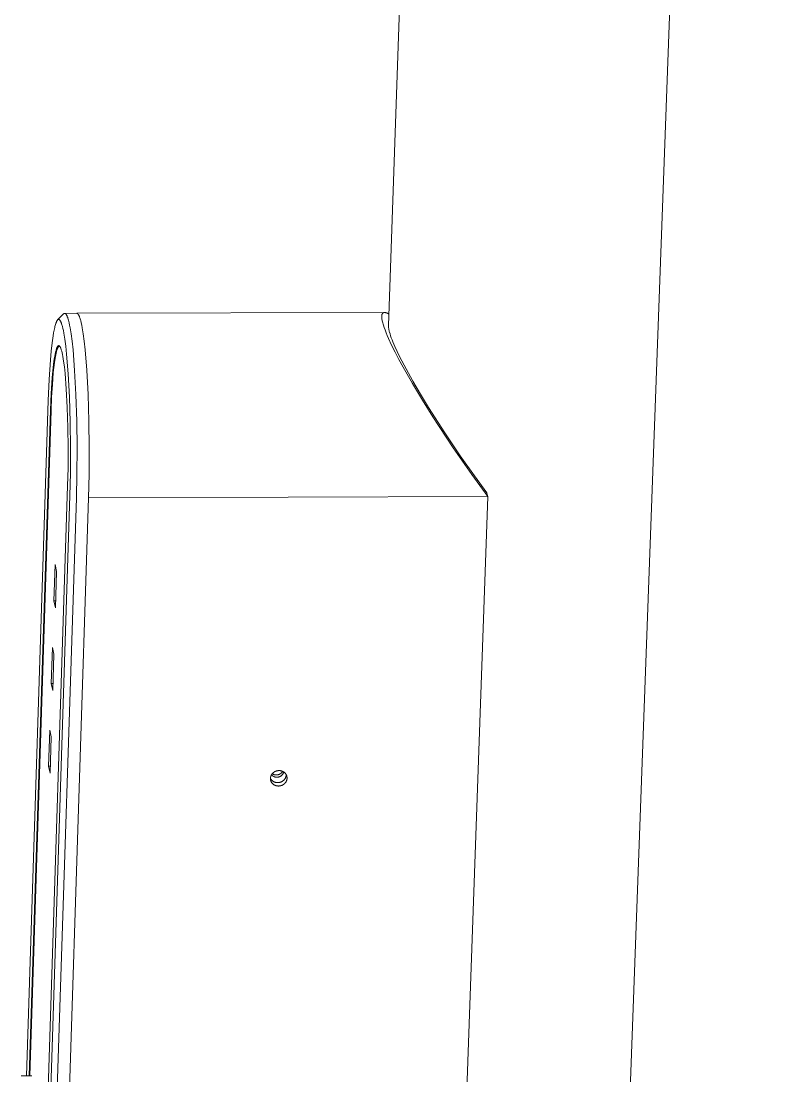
# Model space of a CAD drawing. Header units: millimetres. Extents: x 492 to 7139, y 278 to 5201.
# Drawn here: x 6154 to 6397.8, y 3325.2 to 3660.6 of the extents above; entities that cross this region are included whole.
import ezdxf

# ---------------------------------------------------------------- set-up
doc = ezdxf.new("R2010")
doc.units = ezdxf.units.MM
doc.layers.add('ZANO_R', color=7, linetype='Continuous', lineweight=0)

msp = doc.modelspace()

# ---------------------------------------------------------------- linework, layer by layer
at = {"layer": 'ZANO_R'}
for p, q in [((6270.83, 3563.73), (6309.98, 4701.88)), ((6397.83, 4698.44), (6331.08, 2863.44)), ((6165.32, 3565.07), (6165.37, 3565.16)), ((6165.37, 3565.16), (6165.39, 3565.2)), ((6165.39, 3565.2), (6165.41, 3565.24)), ((6165.41, 3565.24), (6165.43, 3565.28)), ((6165.43, 3565.28), (6165.46, 3565.32)), ((6165.46, 3565.32), (6165.48, 3565.35)), ((6165.48, 3565.35), (6165.5, 3565.39)), ((6165.5, 3565.39), (6165.53, 3565.42)), ((6165.53, 3565.42), (6165.55, 3565.45)), ((6165.55, 3565.45), (6165.57, 3565.48)), ((6165.57, 3565.48), (6165.59, 3565.5)), ((6165.59, 3565.5), (6165.62, 3565.53)), ((6165.62, 3565.53), (6165.64, 3565.55)), ((6165.64, 3565.55), (6167.53, 3567.47)), ((6165.64, 3565.55), (6165.66, 3565.57)), ((6165.66, 3565.57), (6165.69, 3565.59)), ((6165.69, 3565.59), (6165.71, 3565.61)), ((6165.71, 3565.61), (6165.73, 3565.63)), ((6165.73, 3565.63), (6165.75, 3565.64)), ((6165.75, 3565.64), (6165.78, 3565.66)), ((6165.78, 3565.66), (6165.8, 3565.67)), ((6165.8, 3565.67), (6165.82, 3565.68)), ((6165.82, 3565.68), (6165.84, 3565.69)), ((6165.84, 3565.69), (6165.87, 3565.7)), ((6165.87, 3565.7), (6165.89, 3565.7)), ((6165.89, 3565.7), (6165.91, 3565.71)), ((6165.91, 3565.71), (6165.93, 3565.71)), ((6165.93, 3565.71), (6165.96, 3565.71)), ((6165.96, 3565.71), (6165.98, 3565.71)), ((6165.98, 3565.71), (6166, 3565.71)), ((6166, 3565.71), (6166.03, 3565.7)), ((6166.03, 3565.7), (6166.05, 3565.7)), ((6166.05, 3565.7), (6166.07, 3565.69)), ((6166.07, 3565.69), (6166.09, 3565.68)), ((6166.09, 3565.68), (6166.11, 3565.67)), ((6166.11, 3565.67), (6166.14, 3565.66)), ((6166.14, 3565.66), (6166.16, 3565.65)), ((6166.16, 3565.65), (6166.18, 3565.63)), ((6166.18, 3565.63), (6166.2, 3565.62)), ((6166.2, 3565.62), (6166.23, 3565.6)), ((6166.23, 3565.6), (6166.25, 3565.58)), ((6166.25, 3565.58), (6166.27, 3565.56)), ((6166.27, 3565.56), (6166.29, 3565.54)), ((6166.29, 3565.54), (6166.32, 3565.52)), ((6166.32, 3565.52), (6166.34, 3565.49)), ((6166.34, 3565.49), (6166.36, 3565.46)), ((6166.36, 3565.46), (6166.38, 3565.44)), ((6166.38, 3565.44), (6166.4, 3565.41)), ((6166.4, 3565.41), (6166.42, 3565.38)), ((6166.42, 3565.38), (6166.45, 3565.34)), ((6166.45, 3565.34), (6166.47, 3565.31)), ((6166.47, 3565.31), (6166.49, 3565.28)), ((6166.49, 3565.28), (6166.53, 3565.2)), ((6166.53, 3565.2), (6166.58, 3565.12)), ((6166.58, 3565.12), (6166.62, 3565.04)), ((6167.55, 3567.48), (6167.53, 3567.47)), ((6167.56, 3567.5), (6167.55, 3567.48)), ((6167.58, 3567.51), (6167.56, 3567.5)), ((6167.59, 3567.52), (6167.58, 3567.51)), ((6167.61, 3567.53), (6167.59, 3567.52)), ((6167.62, 3567.55), (6167.61, 3567.53)), ((6167.64, 3567.56), (6167.62, 3567.55)), ((6167.65, 3567.57), (6167.64, 3567.56)), ((6167.67, 3567.58), (6167.65, 3567.57)), ((6167.68, 3567.58), (6167.67, 3567.58)), ((6167.69, 3567.59), (6167.68, 3567.58)), ((6167.71, 3567.6), (6167.69, 3567.59)), ((6167.72, 3567.6), (6167.71, 3567.6)), ((6167.73, 3567.61), (6167.72, 3567.61)), ((6167.72, 3567.61), (6167.72, 3567.6)), ((6167.74, 3567.61), (6167.73, 3567.61)), ((6167.75, 3567.62), (6167.74, 3567.61)), ((6167.76, 3567.62), (6167.75, 3567.62)), ((6167.75, 3567.62), (6167.75, 3567.62)), ((6167.77, 3567.62), (6167.76, 3567.62)), ((6167.78, 3567.63), (6167.77, 3567.63)), ((6167.77, 3567.63), (6167.77, 3567.62)), ((6167.79, 3567.63), (6167.78, 3567.63)), ((6167.8, 3567.63), (6167.79, 3567.63)), ((6167.81, 3567.63), (6167.8, 3567.63)), ((6167.8, 3567.63), (6167.8, 3567.63)), ((6167.82, 3567.64), (6167.81, 3567.63)), ((6167.83, 3567.64), (6167.82, 3567.64)), ((6167.84, 3567.64), (6167.83, 3567.64)), ((6167.83, 3567.64), (6167.83, 3567.64)), ((6167.85, 3567.64), (6167.84, 3567.64)), ((6167.86, 3567.64), (6167.85, 3567.64)), ((6167.85, 3567.64), (6167.85, 3567.64)), ((6167.87, 3567.64), (6167.86, 3567.64)), ((6167.87, 3567.64), (6171.72, 3567.65)), ((6167.88, 3567.64), (6167.87, 3567.64)), ((6167.89, 3567.64), (6167.88, 3567.64)), ((6167.88, 3567.64), (6167.88, 3567.64)), ((6167.9, 3567.64), (6167.89, 3567.64)), ((6167.91, 3567.64), (6167.9, 3567.64)), ((6167.92, 3567.64), (6167.91, 3567.64)), ((6167.91, 3567.64), (6167.91, 3567.64)), ((6167.93, 3567.64), (6167.92, 3567.64)), ((6167.94, 3567.63), (6167.93, 3567.64)), ((6167.93, 3567.64), (6167.93, 3567.64)), ((6167.95, 3567.63), (6167.94, 3567.63)), ((6167.96, 3567.63), (6167.95, 3567.63)), ((6167.97, 3567.63), (6167.96, 3567.63)), ((6167.96, 3567.63), (6167.96, 3567.63)), ((6167.98, 3567.63), (6167.97, 3567.63)), ((6167.98, 3567.62), (6167.98, 3567.63)), ((6167.99, 3567.62), (6167.98, 3567.62)), ((6168, 3567.62), (6167.99, 3567.62)), ((6168.01, 3567.62), (6168, 3567.62)), ((6168.01, 3567.61), (6168.01, 3567.62)), ((6168.02, 3567.61), (6168.01, 3567.61)), ((6168.03, 3567.61), (6168.02, 3567.61)), ((6168.04, 3567.6), (6168.03, 3567.61)), ((6168.06, 3567.59), (6168.04, 3567.6)), ((6168.07, 3567.59), (6168.06, 3567.59)), ((6168.09, 3567.58), (6168.07, 3567.59)), ((6168.1, 3567.57), (6168.09, 3567.58)), ((6168.11, 3567.56), (6168.1, 3567.57)), ((6168.13, 3567.55), (6168.11, 3567.56)), ((6168.14, 3567.54), (6168.13, 3567.55)), ((6168.16, 3567.53), (6168.14, 3567.54)), ((6168.17, 3567.51), (6168.16, 3567.53)), ((6168.18, 3567.5), (6168.17, 3567.51)), ((6168.2, 3567.49), (6168.18, 3567.5)), ((6168.21, 3567.47), (6168.2, 3567.49)), ((6168.23, 3567.46), (6168.21, 3567.47)), ((6168.24, 3567.44), (6168.23, 3567.46)), ((6168.26, 3567.43), (6168.24, 3567.44)), ((6168.27, 3567.41), (6168.26, 3567.43)), ((6168.28, 3567.4), (6168.27, 3567.41)), ((6168.31, 3567.36), (6168.28, 3567.4)), ((6168.34, 3567.32), (6168.31, 3567.36)), ((6168.37, 3567.29), (6168.34, 3567.32)), ((6168.4, 3567.24), (6168.37, 3567.29)), ((6168.42, 3567.2), (6168.4, 3567.24)), ((6168.45, 3567.15), (6168.42, 3567.2)), ((6168.48, 3567.11), (6168.45, 3567.15)), ((6168.51, 3567.06), (6168.48, 3567.11)), ((6168.56, 3566.95), (6168.51, 3567.06)), ((6168.62, 3566.83), (6168.56, 3566.95)), ((6168.67, 3566.71), (6168.62, 3566.83)), ((6168.72, 3566.58), (6168.67, 3566.71)), ((6168.78, 3566.44), (6168.72, 3566.58)), ((6168.83, 3566.29), (6168.78, 3566.44)), ((6168.88, 3566.14), (6168.83, 3566.29)), ((6168.99, 3565.8), (6168.88, 3566.14)), ((6169.09, 3565.44), (6168.99, 3565.8)), ((6169.19, 3565.06), (6169.09, 3565.44)), ((6171.72, 3567.65), (6269.55, 3567.91)), ((6171.72, 3567.65), (6171.73, 3567.65)), ((6171.73, 3567.65), (6171.74, 3567.65)), ((6171.74, 3567.65), (6171.75, 3567.65)), ((6171.75, 3567.65), (6171.76, 3567.65)), ((6171.76, 3567.65), (6171.78, 3567.65)), ((6171.78, 3567.65), (6171.79, 3567.64)), ((6171.79, 3567.64), (6171.8, 3567.64)), ((6171.8, 3567.64), (6171.81, 3567.64)), ((6171.81, 3567.64), (6171.82, 3567.64)), ((6171.82, 3567.64), (6171.83, 3567.63)), ((6171.83, 3567.63), (6171.85, 3567.63)), ((6171.85, 3567.63), (6171.86, 3567.62)), ((6171.86, 3567.62), (6171.87, 3567.62)), ((6171.87, 3567.62), (6171.88, 3567.61)), ((6171.88, 3567.61), (6171.89, 3567.61)), ((6171.89, 3567.61), (6171.9, 3567.6)), ((6171.9, 3567.6), (6171.92, 3567.59)), ((6171.92, 3567.59), (6171.93, 3567.59)), ((6171.93, 3567.59), (6171.94, 3567.58)), ((6171.94, 3567.58), (6171.95, 3567.57)), ((6171.95, 3567.57), (6171.96, 3567.56)), ((6171.96, 3567.56), (6171.98, 3567.56)), ((6171.98, 3567.56), (6171.99, 3567.55)), ((6171.99, 3567.55), (6172, 3567.54)), ((6172, 3567.54), (6172.01, 3567.53)), ((6172.01, 3567.53), (6172.02, 3567.52)), ((6172.02, 3567.52), (6172.03, 3567.51)), ((6172.03, 3567.51), (6172.05, 3567.5)), ((6172.05, 3567.5), (6172.07, 3567.47)), ((6172.07, 3567.47), (6172.09, 3567.45)), ((6172.09, 3567.45), (6172.11, 3567.42)), ((6172.11, 3567.42), (6172.14, 3567.39)), ((6172.14, 3567.39), (6172.16, 3567.37)), ((6172.16, 3567.37), (6172.18, 3567.33)), ((6172.18, 3567.33), (6172.21, 3567.3)), ((6172.21, 3567.3), (6172.23, 3567.27)), ((6172.23, 3567.27), (6172.25, 3567.23)), ((6172.25, 3567.23), (6172.28, 3567.2)), ((6172.28, 3567.2), (6172.32, 3567.12)), ((6172.32, 3567.12), (6172.37, 3567.04)), ((6172.37, 3567.04), (6172.41, 3566.95)), ((6172.41, 3566.95), (6172.46, 3566.85)), ((6172.46, 3566.85), (6172.5, 3566.75)), ((6172.5, 3566.75), (6172.54, 3566.65)), ((6172.54, 3566.65), (6172.59, 3566.54)), ((6172.59, 3566.54), (6172.63, 3566.42)), ((6172.63, 3566.42), (6172.72, 3566.18)), ((6172.72, 3566.18), (6172.81, 3565.91)), ((6172.81, 3565.91), (6172.89, 3565.62)), ((6172.89, 3565.62), (6172.97, 3565.32)), ((6172.97, 3565.32), (6173.13, 3564.66)), ((6268.68, 3566.79), (6268.69, 3566.89)), ((6268.68, 3566.69), (6268.68, 3566.79)), ((6268.68, 3566.59), (6268.68, 3566.69)), ((6268.68, 3566.49), (6268.68, 3566.59)), ((6268.68, 3566.38), (6268.68, 3566.49)), ((6268.69, 3566.26), (6268.68, 3566.38)), ((6268.69, 3566.89), (6268.7, 3566.98)), ((6268.7, 3566.15), (6268.69, 3566.26)), ((6268.7, 3566.98), (6268.71, 3567.06)), ((6268.72, 3566.02), (6268.7, 3566.15)), ((6268.71, 3567.06), (6268.73, 3567.14)), ((6268.73, 3565.9), (6268.72, 3566.02)), ((6268.73, 3567.14), (6268.75, 3567.22)), ((6268.75, 3565.77), (6268.73, 3565.9)), ((6268.75, 3567.22), (6268.77, 3567.29)), ((6268.8, 3565.5), (6268.75, 3565.77)), ((6268.77, 3567.29), (6268.79, 3567.36)), ((6268.79, 3567.36), (6268.82, 3567.42)), ((6268.86, 3565.21), (6268.8, 3565.5)), ((6268.82, 3567.42), (6268.85, 3567.49)), ((6268.85, 3567.49), (6268.88, 3567.54)), ((6268.93, 3564.9), (6268.86, 3565.21)), ((6268.88, 3567.54), (6268.92, 3567.59)), ((6268.92, 3567.59), (6268.96, 3567.64)), ((6268.96, 3567.64), (6269, 3567.69)), ((6269, 3567.69), (6269.04, 3567.73)), ((6269.04, 3567.73), (6269.09, 3567.76)), ((6269.09, 3567.76), (6269.14, 3567.79)), ((6269.14, 3567.79), (6269.19, 3567.82)), ((6269.19, 3567.82), (6269.24, 3567.85)), ((6269.24, 3567.85), (6269.3, 3567.87)), ((6269.3, 3567.87), (6269.36, 3567.88)), ((6269.36, 3567.88), (6269.42, 3567.89)), ((6269.42, 3567.89), (6269.49, 3567.9)), ((6269.49, 3567.9), (6269.56, 3567.91)), ((6269.56, 3567.91), (6269.63, 3567.91)), ((6269.63, 3567.91), (6269.7, 3567.9)), ((6269.7, 3567.9), (6269.77, 3567.9)), ((6269.77, 3567.9), (6269.85, 3567.88)), ((6269.85, 3567.88), (6269.93, 3567.87)), ((6269.93, 3567.87), (6270.01, 3567.85)), ((6270.01, 3567.85), (6270.1, 3567.83)), ((6270.1, 3567.83), (6270.18, 3567.8)), ((6270.18, 3567.8), (6270.27, 3567.77)), ((6270.27, 3567.77), (6270.36, 3567.74)), ((6270.36, 3567.74), (6270.46, 3567.7)), ((6270.46, 3567.7), (6270.55, 3567.66)), ((6270.55, 3567.66), (6270.65, 3567.61)), ((6270.65, 3567.61), (6270.75, 3567.57)), ((6270.75, 3567.57), (6270.85, 3567.51)), ((6270.85, 3567.51), (6270.96, 3567.46)), ((6164.36, 3561.45), (6164.52, 3562.34)), ((6164.52, 3562.34), (6164.7, 3563.13)), ((6164.7, 3563.13), (6164.78, 3563.49)), ((6164.78, 3563.49), (6164.87, 3563.82)), ((6164.87, 3563.82), (6164.96, 3564.12)), ((6164.96, 3564.12), (6165.05, 3564.4)), ((6165.05, 3564.4), (6165.09, 3564.53)), ((6165.09, 3564.53), (6165.14, 3564.65)), ((6165.14, 3564.65), (6165.18, 3564.77)), ((6165.18, 3564.77), (6165.23, 3564.87)), ((6165.23, 3564.87), (6165.28, 3564.98)), ((6165.28, 3564.98), (6165.32, 3565.07)), ((6166.62, 3565.04), (6166.66, 3564.95)), ((6166.66, 3564.95), (6166.7, 3564.85)), ((6166.7, 3564.85), (6166.75, 3564.75)), ((6166.75, 3564.75), (6166.79, 3564.65)), ((6166.79, 3564.65), (6166.83, 3564.54)), ((6166.83, 3564.54), (6166.91, 3564.3)), ((6166.91, 3564.3), (6166.99, 3564.04)), ((6166.99, 3564.04), (6167.07, 3563.77)), ((6167.07, 3563.77), (6167.15, 3563.48)), ((6167.15, 3563.48), (6167.31, 3562.85)), ((6167.46, 3562.14), (6167.31, 3562.85)), ((6167.61, 3561.34), (6167.46, 3562.14)), ((6169.29, 3564.64), (6169.19, 3565.06)), ((6169.45, 3563.9), (6169.29, 3564.64)), ((6169.61, 3563.07), (6169.45, 3563.9)), ((6169.92, 3561.11), (6169.61, 3563.07)), ((6173.13, 3564.66), (6173.29, 3563.91)), ((6173.29, 3563.91), (6173.45, 3563.08)), ((6173.45, 3563.08), (6173.77, 3561.12)), ((6269.01, 3564.58), (6268.93, 3564.9)), ((6269.1, 3564.25), (6269.01, 3564.58)), ((6269.21, 3563.9), (6269.1, 3564.25)), ((6269.45, 3563.15), (6269.21, 3563.9)), ((6269.74, 3562.35), (6269.45, 3563.15)), ((6270.07, 3561.49), (6269.74, 3562.35)), ((6270.83, 3563.65), (6270.83, 3563.73)), ((6270.83, 3563.57), (6270.83, 3563.65)), ((6270.83, 3563.48), (6270.83, 3563.57)), ((6270.83, 3563.4), (6270.83, 3563.48)), ((6270.84, 3563.31), (6270.83, 3563.4)), ((6270.85, 3563.21), (6270.84, 3563.31)), ((6270.87, 3563.02), (6270.85, 3563.21)), ((6270.9, 3562.82), (6270.87, 3563.02)), ((6270.94, 3562.61), (6270.9, 3562.82)), ((6270.98, 3562.38), (6270.94, 3562.61)), ((6271.03, 3562.15), (6270.98, 3562.38)), ((6271.09, 3561.9), (6271.03, 3562.15)), ((6271.16, 3561.65), (6271.09, 3561.9)), ((6163.88, 3558.22), (6164.19, 3560.46)), ((6164.19, 3560.46), (6164.36, 3561.45)), ((6167.91, 3559.47), (6167.61, 3561.34)), ((6168.21, 3557.24), (6167.91, 3559.47)), ((6170.23, 3558.77), (6169.92, 3561.11)), ((6170.53, 3556.05), (6170.23, 3558.77)), ((6173.77, 3561.12), (6174.08, 3558.78)), ((6174.08, 3558.78), (6174.38, 3556.06)), ((6270.45, 3560.58), (6270.07, 3561.49)), ((6270.86, 3559.62), (6270.45, 3560.58)), ((6271.82, 3557.56), (6270.86, 3559.62)), ((6271.32, 3561.1), (6271.16, 3561.65)), ((6271.51, 3560.52), (6271.32, 3561.1)), ((6271.73, 3559.9), (6271.51, 3560.52)), ((6271.98, 3559.25), (6271.73, 3559.9)), ((6272.25, 3558.55), (6271.98, 3559.25)), ((6272.89, 3557.07), (6272.25, 3558.55)), ((6163.35, 3552.82), (6163.6, 3555.66)), ((6163.6, 3555.66), (6163.88, 3558.22)), ((6164.84, 3554.7), (6164.98, 3555.33)), ((6164.98, 3555.33), (6165.05, 3555.62)), ((6165.05, 3555.62), (6165.12, 3555.88)), ((6165.12, 3555.88), (6165.19, 3556.12)), ((6165.15, 3554.99), (6165.26, 3555.44)), ((6165.19, 3556.12), (6165.26, 3556.34)), ((6165.26, 3556.34), (6165.3, 3556.44)), ((6165.26, 3555.44), (6165.32, 3555.65)), ((6165.3, 3556.44), (6165.33, 3556.54)), ((6165.32, 3555.65), (6165.37, 3555.84)), ((6165.33, 3556.54), (6165.37, 3556.63)), ((6165.37, 3556.63), (6165.4, 3556.72)), ((6165.37, 3555.84), (6165.43, 3556.02)), ((6165.4, 3556.72), (6165.44, 3556.8)), ((6165.43, 3556.02), (6165.49, 3556.19)), ((6165.44, 3556.8), (6165.48, 3556.88)), ((6165.48, 3556.88), (6165.51, 3556.95)), ((6165.49, 3556.19), (6165.54, 3556.34)), ((6165.51, 3556.95), (6165.53, 3556.98)), ((6165.53, 3556.98), (6165.55, 3557.01)), ((6165.54, 3556.34), (6165.57, 3556.41)), ((6165.55, 3557.01), (6165.57, 3557.04)), ((6165.57, 3557.04), (6165.58, 3557.07)), ((6165.57, 3556.41), (6165.6, 3556.48)), ((6165.58, 3557.07), (6165.6, 3557.1)), ((6165.6, 3557.1), (6165.62, 3557.13)), ((6165.6, 3556.48), (6165.63, 3556.55)), ((6165.62, 3557.13), (6165.64, 3557.15)), ((6165.63, 3556.55), (6165.66, 3556.61)), ((6165.64, 3557.15), (6165.66, 3557.17)), ((6165.66, 3557.17), (6165.68, 3557.2)), ((6165.66, 3556.61), (6165.69, 3556.67)), ((6165.68, 3557.2), (6165.69, 3557.22)), ((6165.69, 3557.22), (6165.71, 3557.24)), ((6165.69, 3556.67), (6165.72, 3556.72)), ((6165.71, 3557.24), (6165.73, 3557.26)), ((6165.72, 3556.72), (6165.74, 3556.77)), ((6165.73, 3557.26), (6165.75, 3557.27)), ((6165.74, 3556.77), (6165.77, 3556.82)), ((6165.75, 3557.27), (6165.77, 3557.29)), ((6165.77, 3557.29), (6165.78, 3557.3)), ((6165.77, 3556.82), (6165.8, 3556.87)), ((6165.78, 3557.3), (6165.8, 3557.32)), ((6165.8, 3557.32), (6165.82, 3557.33)), ((6165.8, 3556.87), (6165.82, 3556.89)), ((6165.82, 3557.33), (6165.84, 3557.34)), ((6165.82, 3556.89), (6165.83, 3556.91)), ((6165.83, 3556.91), (6165.85, 3556.93)), ((6165.84, 3557.34), (6165.86, 3557.35)), ((6165.85, 3556.93), (6165.86, 3556.94)), ((6165.86, 3557.35), (6165.88, 3557.36)), ((6165.86, 3556.94), (6165.87, 3556.96)), ((6165.87, 3556.96), (6165.89, 3556.98)), ((6165.88, 3557.36), (6165.89, 3557.37)), ((6165.89, 3557.37), (6165.91, 3557.37)), ((6165.89, 3556.98), (6165.9, 3556.99)), ((6165.9, 3556.99), (6165.92, 3557.01)), ((6165.91, 3557.37), (6165.93, 3557.38)), ((6165.92, 3557.01), (6165.93, 3557.02)), ((6165.93, 3557.38), (6165.95, 3557.38)), ((6165.93, 3557.02), (6165.95, 3557.04)), ((6165.95, 3557.38), (6165.97, 3557.38)), ((6165.95, 3557.04), (6165.96, 3557.05)), ((6165.96, 3557.05), (6165.97, 3557.06)), ((6165.97, 3557.38), (6165.98, 3557.38)), ((6165.97, 3557.06), (6165.99, 3557.07)), ((6165.98, 3557.38), (6166, 3557.38)), ((6165.99, 3557.07), (6166, 3557.08)), ((6166, 3557.38), (6166.02, 3557.38)), ((6166, 3557.08), (6166.02, 3557.09)), ((6166.02, 3557.38), (6166.04, 3557.38)), ((6166.02, 3557.09), (6166.03, 3557.1)), ((6166.03, 3557.1), (6166.05, 3557.11)), ((6166.04, 3557.38), (6166.06, 3557.37)), ((6166.05, 3557.11), (6166.06, 3557.12)), ((6166.06, 3557.37), (6166.07, 3557.37)), ((6166.06, 3557.12), (6166.08, 3557.12)), ((6166.07, 3557.37), (6166.09, 3557.36)), ((6166.08, 3557.12), (6166.09, 3557.13)), ((6166.09, 3557.36), (6166.11, 3557.35)), ((6166.09, 3557.13), (6166.1, 3557.13)), ((6166.1, 3557.13), (6166.12, 3557.13)), ((6166.11, 3557.35), (6166.13, 3557.34)), ((6166.12, 3557.13), (6166.13, 3557.14)), ((6166.13, 3557.34), (6166.14, 3557.33)), ((6166.13, 3557.14), (6166.15, 3557.14)), ((6166.14, 3557.33), (6166.16, 3557.32)), ((6166.15, 3557.14), (6166.16, 3557.14)), ((6166.16, 3557.32), (6166.18, 3557.31)), ((6166.16, 3557.14), (6166.18, 3557.14)), ((6166.18, 3557.31), (6166.2, 3557.29)), ((6166.18, 3557.14), (6166.19, 3557.14)), ((6166.19, 3557.14), (6166.2, 3557.14)), ((6166.2, 3557.29), (6166.22, 3557.28)), ((6166.2, 3557.14), (6166.22, 3557.14)), ((6166.21, 3557.14), (6166.34, 3557.14)), ((6166.22, 3557.28), (6166.23, 3557.26)), ((6166.22, 3557.14), (6166.23, 3557.14)), ((6166.23, 3557.26), (6166.25, 3557.24)), ((6166.23, 3557.14), (6166.25, 3557.13)), ((6166.25, 3557.24), (6166.27, 3557.23)), ((6166.25, 3557.13), (6166.26, 3557.13)), ((6166.26, 3557.13), (6166.28, 3557.12)), ((6166.27, 3557.23), (6166.29, 3557.21)), ((6166.28, 3557.12), (6166.29, 3557.12)), ((6166.29, 3557.21), (6166.3, 3557.18)), ((6166.29, 3557.12), (6166.3, 3557.11)), ((6166.3, 3557.18), (6166.32, 3557.16)), ((6166.3, 3557.11), (6166.32, 3557.1)), ((6166.32, 3557.16), (6166.34, 3557.14)), ((6166.32, 3557.1), (6166.33, 3557.09)), ((6166.33, 3557.09), (6166.35, 3557.09)), ((6166.34, 3557.14), (6166.36, 3557.11)), ((6166.35, 3557.09), (6166.36, 3557.08)), ((6166.36, 3557.11), (6166.37, 3557.09)), ((6166.36, 3557.08), (6166.37, 3557.07)), ((6166.37, 3557.09), (6166.39, 3557.06)), ((6166.37, 3557.07), (6166.39, 3557.05)), ((6166.39, 3557.06), (6166.41, 3557.03)), ((6166.39, 3557.05), (6166.4, 3557.04)), ((6166.41, 3557.03), (6166.44, 3556.98)), ((6166.44, 3556.98), (6166.48, 3556.91)), ((6166.48, 3556.91), (6166.51, 3556.84)), ((6166.51, 3556.84), (6166.54, 3556.77)), ((6166.54, 3556.77), (6166.58, 3556.7)), ((6166.58, 3556.7), (6166.61, 3556.62)), ((6166.61, 3556.62), (6166.64, 3556.53)), ((6166.64, 3556.53), (6166.68, 3556.44)), ((6166.68, 3556.44), (6166.74, 3556.25)), ((6166.74, 3556.25), (6166.81, 3556.05)), ((6166.81, 3556.05), (6166.87, 3555.83)), ((6166.87, 3555.83), (6166.94, 3555.6)), ((6166.94, 3555.6), (6167.06, 3555.1)), ((6167.06, 3555.1), (6167.18, 3554.53)), ((6168.49, 3554.63), (6168.21, 3557.24)), ((6171.05, 3549.52), (6170.53, 3556.05)), ((6174.38, 3556.06), (6174.9, 3549.53)), ((6272.91, 3555.33), (6271.82, 3557.56)), ((6273.63, 3555.46), (6272.89, 3557.07)), ((6274.14, 3552.97), (6272.91, 3555.33)), ((6274.47, 3553.73), (6273.63, 3555.46)), ((6162.94, 3546.56), (6163.35, 3552.82)), ((6164.33, 3551.43), (6164.58, 3553.21)), ((6164.44, 3550.45), (6164.63, 3551.97)), ((6164.58, 3553.21), (6164.71, 3554)), ((6164.63, 3551.97), (6164.83, 3553.32)), ((6164.71, 3554), (6164.84, 3554.7)), ((6164.83, 3553.32), (6164.94, 3553.93)), ((6164.94, 3553.93), (6165.04, 3554.48)), ((6165.04, 3554.48), (6165.15, 3554.99)), ((6167.18, 3554.53), (6167.3, 3553.9)), ((6167.3, 3553.9), (6167.54, 3552.41)), ((6167.54, 3552.41), (6167.77, 3550.63)), ((6168.99, 3548.4), (6168.49, 3554.63)), ((6275.48, 3550.49), (6274.14, 3552.97)), ((6276.41, 3550.01), (6274.47, 3553.73)), ((6163.9, 3547.12), (6164.11, 3549.38)), ((6163.97, 3545.04), (6164.27, 3548.77)), ((6164.11, 3549.38), (6164.33, 3551.43)), ((6164.27, 3548.77), (6164.44, 3550.45)), ((6167.77, 3550.63), (6168, 3548.55)), ((6168, 3548.55), (6168.4, 3543.59)), ((6169.38, 3541.04), (6168.99, 3548.4)), ((6171.46, 3541.81), (6171.05, 3549.52)), ((6174.9, 3549.53), (6175.32, 3541.82)), ((6278.42, 3545.32), (6275.48, 3550.49)), ((6278.62, 3546.03), (6276.41, 3550.01)), ((6162.66, 3539.92), (6162.94, 3546.56)), ((6163.58, 3542.14), (6163.9, 3547.12)), ((6163.74, 3540.98), (6163.97, 3545.04)), ((6281.61, 3540.02), (6278.42, 3545.32)), ((6281.03, 3541.91), (6278.62, 3546.03)), ((6163.36, 3536.85), (6163.58, 3542.14)), ((6168.4, 3543.59), (6168.71, 3537.73)), ((6171.73, 3533.38), (6171.46, 3541.81)), ((6175.32, 3541.82), (6175.58, 3533.39)), ((6283.56, 3537.75), (6281.03, 3541.91)), ((6162.66, 3539.92), (6155.77, 3325.19)), ((6163.57, 3536.76), (6163.74, 3540.98)), ((6169.63, 3532.99), (6169.38, 3541.04)), ((6284.89, 3534.76), (6281.61, 3540.02)), ((6156.56, 3325.19), (6163.36, 3536.85)), ((6163.57, 3536.76), (6156.77, 3325.2)), ((6168.71, 3537.73), (6168.91, 3531.33)), ((6288.72, 3529.69), (6283.56, 3537.75)), ((6169.73, 3524.77), (6169.63, 3532.99)), ((6171.83, 3524.77), (6171.73, 3533.38)), ((6175.58, 3533.39), (6175.68, 3524.78)), ((6291.38, 3524.92), (6284.89, 3534.76)), ((6168.91, 3531.33), (6168.99, 3524.78)), ((6293.67, 3522.34), (6288.72, 3529.69)), ((6297.3, 3516.41), (6291.38, 3524.92)), ((6168.99, 3524.78), (6168.95, 3518.5)), ((6169.69, 3516.87), (6169.73, 3524.77)), ((6171.79, 3516.5), (6171.83, 3524.77)), ((6175.68, 3524.78), (6175.64, 3516.51)), ((6298.18, 3515.94), (6293.67, 3522.34)), ((6168.95, 3518.5), (6168.82, 3512.79)), ((6169.52, 3509.69), (6169.69, 3516.87)), ((6171.61, 3508.98), (6171.79, 3516.5)), ((6175.64, 3516.51), (6175.46, 3509)), ((6302.42, 3509.39), (6297.3, 3516.41)), ((6302.14, 3510.54), (6298.18, 3515.94)), ((6168.82, 3512.79), (6157.36, 3157.39)), ((6158.05, 3154.17), (6169.52, 3509.69)), ((6160.12, 3153.43), (6171.61, 3508.98)), ((6175.46, 3509), (6163.94, 3153.46)), ((6175.46, 3509), (6302.42, 3509.39)), ((6289.85, 3154.24), (6302.42, 3509.39)), ((6302.15, 3510.47), (6302.14, 3510.54)), ((6302.42, 3509.39), (6302.15, 3510.47)), ((6164.43, 3476.21), (6164.81, 3487.75)), ((6164.81, 3487.75), (6165.29, 3485.6)), ((6165.29, 3485.6), (6164.92, 3474.06)), ((6164.43, 3476.21), (6164.99, 3476.21)), ((6164.92, 3474.06), (6164.43, 3476.21)), ((6163.59, 3449.9), (6163.96, 3461.42)), ((6163.96, 3461.42), (6164.44, 3459.27)), ((6164.44, 3459.27), (6164.07, 3447.75)), ((6163.59, 3449.9), (6164.14, 3449.9)), ((6164.07, 3447.75), (6163.59, 3449.9)), ((6162.74, 3423.63), (6163.11, 3435.13)), ((6163.11, 3435.13), (6163.6, 3432.97)), ((6163.6, 3432.97), (6163.23, 3421.46)), ((6162.74, 3423.63), (6163.29, 3423.63)), ((6163.23, 3421.46), (6162.74, 3423.63)), ((6233.61, 3420.87), (6233.64, 3420.92)), ((6233.64, 3420.92), (6233.67, 3420.98)), ((6233.69, 3420.87), (6233.64, 3420.92)), ((6233.67, 3420.98), (6233.71, 3421.03)), ((6233.71, 3421.03), (6233.74, 3421.08)), ((6233.74, 3421.08), (6233.78, 3421.14)), ((6233.78, 3421.14), (6233.82, 3421.19)), ((6233.82, 3421.19), (6233.86, 3421.24)), ((6233.86, 3421.24), (6233.9, 3421.29)), ((6233.88, 3421.26), (6233.95, 3421.22)), ((6233.9, 3421.29), (6233.95, 3421.34)), ((6233.95, 3421.34), (6233.99, 3421.39)), ((6233.95, 3421.22), (6234.01, 3421.18)), ((6233.99, 3421.39), (6234.04, 3421.44)), ((6234.01, 3421.18), (6234.08, 3421.14)), ((6234.04, 3421.44), (6234.09, 3421.49)), ((6234.08, 3421.14), (6234.15, 3421.1)), ((6234.09, 3421.49), (6234.14, 3421.53)), ((6234.14, 3421.53), (6234.19, 3421.58)), ((6234.15, 3421.1), (6234.22, 3421.07)), ((6234.19, 3421.58), (6234.24, 3421.62)), ((6234.22, 3421.07), (6234.29, 3421.04)), ((6234.24, 3421.62), (6234.29, 3421.66)), ((6234.29, 3421.66), (6234.35, 3421.7)), ((6234.29, 3421.04), (6234.37, 3421.01)), ((6234.35, 3421.7), (6234.4, 3421.74)), ((6234.37, 3421.01), (6234.44, 3420.98)), ((6234.4, 3421.74), (6234.46, 3421.78)), ((6234.44, 3420.98), (6234.52, 3420.96)), ((6234.46, 3421.78), (6234.51, 3421.82)), ((6234.51, 3421.82), (6234.57, 3421.85)), ((6234.52, 3420.96), (6234.59, 3420.94)), ((6234.57, 3421.85), (6234.63, 3421.88)), ((6234.59, 3420.94), (6234.67, 3420.92)), ((6234.63, 3421.88), (6234.69, 3421.92)), ((6234.67, 3420.92), (6234.75, 3420.91)), ((6234.69, 3421.92), (6234.75, 3421.95)), ((6234.75, 3421.95), (6234.81, 3421.98)), ((6234.75, 3420.91), (6234.82, 3420.89)), ((6234.81, 3421.98), (6234.87, 3422.01)), ((6234.87, 3422.01), (6234.93, 3422.03)), ((6234.93, 3422.03), (6234.99, 3422.06)), ((6234.99, 3422.06), (6235.05, 3422.08)), ((6235.05, 3422.08), (6235.11, 3422.1)), ((6235.11, 3422.1), (6235.17, 3422.12)), ((6235.17, 3422.12), (6235.24, 3422.14)), ((6235.24, 3422.14), (6235.3, 3422.16)), ((6235.3, 3422.16), (6235.36, 3422.17)), ((6235.36, 3422.17), (6235.42, 3422.19)), ((6235.42, 3422.19), (6235.49, 3422.2)), ((6235.49, 3422.2), (6235.55, 3422.21)), ((6235.53, 3420.9), (6235.61, 3420.91)), ((6235.55, 3422.21), (6235.61, 3422.22)), ((6235.61, 3422.22), (6235.67, 3422.23)), ((6235.61, 3420.91), (6235.68, 3420.93)), ((6235.67, 3422.23), (6235.73, 3422.24)), ((6235.68, 3420.93), (6235.76, 3420.95)), ((6235.73, 3422.24), (6235.79, 3422.25)), ((6235.76, 3420.95), (6235.83, 3420.97)), ((6235.79, 3422.25), (6235.85, 3422.25)), ((6235.83, 3420.97), (6235.91, 3420.99)), ((6235.85, 3422.25), (6235.91, 3422.25)), ((6235.91, 3422.25), (6235.97, 3422.26)), ((6235.91, 3420.99), (6235.98, 3421.02)), ((6235.97, 3422.26), (6236.03, 3422.26)), ((6235.98, 3421.02), (6236.06, 3421.05)), ((6236.03, 3422.26), (6236.09, 3422.26)), ((6236.06, 3421.05), (6236.13, 3421.08)), ((6236.09, 3422.26), (6236.15, 3422.25)), ((6236.13, 3421.08), (6236.2, 3421.12)), ((6236.15, 3422.25), (6236.21, 3422.25)), ((6236.2, 3421.12), (6236.27, 3421.15)), ((6236.21, 3422.25), (6236.27, 3422.25)), ((6236.27, 3422.25), (6236.33, 3422.24)), ((6236.27, 3421.15), (6236.34, 3421.19)), ((6236.33, 3422.24), (6236.39, 3422.24)), ((6236.34, 3421.19), (6236.4, 3421.23)), ((6236.39, 3422.24), (6236.45, 3422.23)), ((6236.4, 3421.23), (6236.47, 3421.28)), ((6236.45, 3422.23), (6236.51, 3422.22)), ((6236.47, 3421.28), (6236.53, 3421.32)), ((6236.51, 3422.22), (6236.57, 3422.21)), ((6236.53, 3421.32), (6236.59, 3421.37)), ((6236.57, 3422.21), (6236.63, 3422.19)), ((6236.59, 3421.37), (6236.65, 3421.42)), ((6236.63, 3422.19), (6236.69, 3422.18)), ((6236.65, 3421.42), (6236.71, 3421.47)), ((6236.69, 3422.18), (6236.75, 3422.16)), ((6236.71, 3421.47), (6236.77, 3421.53)), ((6236.75, 3422.16), (6236.81, 3422.15)), ((6236.77, 3421.53), (6236.82, 3421.58)), ((6236.81, 3422.15), (6236.87, 3422.13)), ((6236.82, 3421.58), (6236.88, 3421.64)), ((6236.87, 3422.13), (6236.93, 3422.11)), ((6236.88, 3421.64), (6236.93, 3421.7)), ((6236.93, 3422.11), (6236.99, 3422.09)), ((6236.93, 3421.7), (6236.98, 3421.76)), ((6236.98, 3421.76), (6237.02, 3421.83)), ((6236.99, 3422.09), (6237.05, 3422.07)), ((6237.05, 3420.94), (6237, 3420.88)), ((6237.02, 3421.83), (6237.07, 3421.89)), ((6237.05, 3422.07), (6237.11, 3422.04)), ((6237.1, 3421), (6237.05, 3420.94)), ((6237.07, 3421.89), (6237.11, 3421.96)), ((6237.15, 3421.06), (6237.1, 3421)), ((6237.11, 3422.04), (6237.17, 3422.01)), ((6237.11, 3421.96), (6237.15, 3422.02)), ((6237.19, 3421.13), (6237.15, 3421.06)), ((6237.17, 3422.01), (6237.23, 3421.99)), ((6237.24, 3421.19), (6237.19, 3421.13)), ((6237.23, 3421.99), (6237.29, 3421.96)), ((6237.28, 3421.26), (6237.24, 3421.19)), ((6237.32, 3421.32), (6237.28, 3421.26)), ((6237.29, 3421.96), (6237.35, 3421.93)), ((6237.35, 3421.39), (6237.32, 3421.32)), ((6237.35, 3421.93), (6237.4, 3421.9)), ((6237.39, 3421.46), (6237.35, 3421.39)), ((6237.42, 3421.53), (6237.39, 3421.46)), ((6237.4, 3421.9), (6237.46, 3421.86)), ((6237.44, 3421.61), (6237.42, 3421.53)), ((6237.47, 3421.68), (6237.44, 3421.61)), ((6237.46, 3421.86), (6237.51, 3421.83)), ((6237.49, 3421.75), (6237.47, 3421.68)), ((6237.51, 3421.83), (6237.49, 3421.75)), ((6237.51, 3421.83), (6237.57, 3421.79)), ((6237.57, 3421.79), (6237.62, 3421.75)), ((6237.62, 3421.75), (6237.67, 3421.71)), ((6237.67, 3421.71), (6237.72, 3421.67)), ((6237.72, 3421.67), (6237.77, 3421.63)), ((6237.77, 3421.63), (6237.82, 3421.59)), ((6237.82, 3421.59), (6237.87, 3421.55)), ((6237.87, 3421.55), (6237.92, 3421.5)), ((6237.92, 3421.5), (6237.96, 3421.45)), ((6237.96, 3421.45), (6238, 3421.41)), ((6238, 3421.41), (6238.05, 3421.36)), ((6238.05, 3421.36), (6238.09, 3421.31)), ((6238.09, 3421.31), (6238.13, 3421.26)), ((6238.13, 3421.26), (6238.16, 3421.21)), ((6238.16, 3421.21), (6238.2, 3421.15)), ((6238.2, 3421.15), (6238.23, 3421.1)), ((6238.23, 3421.1), (6238.27, 3421.05)), ((6238.27, 3421.05), (6238.3, 3420.99)), ((6238.3, 3420.99), (6238.33, 3420.94)), ((6238.32, 3420.84), (6238.33, 3420.93)), ((6238.33, 3420.94), (6238.36, 3420.88)), ((6233.3, 3419.74), (6233.31, 3419.79)), ((6233.3, 3419.76), (6233.35, 3419.68)), ((6233.3, 3419.68), (6233.3, 3419.74)), ((6233.31, 3419.63), (6233.3, 3419.68)), ((6233.31, 3419.9), (6233.32, 3419.96)), ((6233.31, 3419.85), (6233.31, 3419.9)), ((6233.31, 3419.79), (6233.31, 3419.85)), ((6233.31, 3419.57), (6233.31, 3419.63)), ((6233.31, 3419.52), (6233.31, 3419.57)), ((6233.32, 3419.46), (6233.31, 3419.52)), ((6233.32, 3420.01), (6233.33, 3420.07)), ((6233.32, 3419.96), (6233.32, 3420.01)), ((6233.33, 3419.4), (6233.32, 3419.46)), ((6233.33, 3420.07), (6233.34, 3420.13)), ((6233.33, 3419.35), (6233.33, 3419.4)), ((6233.34, 3419.29), (6233.33, 3419.35)), ((6233.34, 3420.13), (6233.35, 3420.18)), ((6233.36, 3419.23), (6233.34, 3419.29)), ((6233.35, 3420.18), (6233.36, 3420.24)), ((6233.35, 3419.68), (6233.39, 3419.61)), ((6233.36, 3420.24), (6233.38, 3420.3)), ((6233.37, 3419.18), (6233.36, 3419.23)), ((6233.38, 3419.12), (6233.37, 3419.18)), ((6233.38, 3420.3), (6233.39, 3420.35)), ((6233.4, 3419.06), (6233.38, 3419.12)), ((6233.39, 3420.35), (6233.41, 3420.41)), ((6233.39, 3419.61), (6233.44, 3419.54)), ((6233.42, 3419), (6233.4, 3419.06)), ((6233.41, 3420.41), (6233.43, 3420.47)), ((6233.44, 3418.95), (6233.42, 3419)), ((6233.43, 3420.47), (6233.45, 3420.53)), ((6233.44, 3419.54), (6233.49, 3419.47)), ((6233.46, 3418.89), (6233.44, 3418.95)), ((6233.45, 3420.53), (6233.47, 3420.58)), ((6233.48, 3418.83), (6233.46, 3418.89)), ((6233.47, 3420.58), (6233.5, 3420.64)), ((6233.51, 3418.78), (6233.48, 3418.83)), ((6233.49, 3419.47), (6233.55, 3419.4)), ((6233.5, 3420.64), (6233.52, 3420.7)), ((6233.53, 3418.72), (6233.51, 3418.78)), ((6233.52, 3420.7), (6233.55, 3420.75)), ((6233.56, 3418.67), (6233.53, 3418.72)), ((6233.55, 3420.75), (6233.58, 3420.81)), ((6233.55, 3419.4), (6233.6, 3419.33)), ((6233.59, 3418.61), (6233.56, 3418.67)), ((6233.58, 3420.81), (6233.61, 3420.87)), ((6233.62, 3418.56), (6233.59, 3418.61)), ((6233.6, 3419.33), (6233.66, 3419.26)), ((6233.66, 3418.51), (6233.62, 3418.56)), ((6233.66, 3419.26), (6233.72, 3419.2)), ((6233.69, 3418.45), (6233.66, 3418.51)), ((6233.75, 3420.81), (6233.69, 3420.87)), ((6233.73, 3418.4), (6233.69, 3418.45)), ((6233.72, 3419.2), (6233.78, 3419.14)), ((6233.76, 3418.35), (6233.73, 3418.4)), ((6233.8, 3420.76), (6233.75, 3420.81)), ((6233.8, 3418.3), (6233.76, 3418.35)), ((6233.78, 3419.14), (6233.85, 3419.08)), ((6233.86, 3420.7), (6233.8, 3420.76)), ((6233.84, 3418.25), (6233.8, 3418.3)), ((6233.89, 3418.2), (6233.84, 3418.25)), ((6233.85, 3419.08), (6233.91, 3419.02)), ((6233.92, 3420.65), (6233.86, 3420.7)), ((6233.93, 3418.15), (6233.89, 3418.2)), ((6233.91, 3419.02), (6233.98, 3418.97)), ((6233.98, 3420.61), (6233.92, 3420.65)), ((6233.97, 3418.11), (6233.93, 3418.15)), ((6234.02, 3418.06), (6233.97, 3418.11)), ((6234.04, 3420.56), (6233.98, 3420.61)), ((6233.98, 3418.97), (6234.05, 3418.92)), ((6234.07, 3418.02), (6234.02, 3418.06)), ((6234.11, 3420.52), (6234.04, 3420.56)), ((6234.05, 3418.92), (6234.12, 3418.87)), ((6234.12, 3417.97), (6234.07, 3418.02)), ((6234.17, 3420.48), (6234.11, 3420.52)), ((6234.12, 3418.87), (6234.2, 3418.82)), ((6234.17, 3417.93), (6234.12, 3417.97)), ((6234.24, 3420.44), (6234.17, 3420.48)), ((6234.22, 3417.89), (6234.17, 3417.93)), ((6234.2, 3418.82), (6234.27, 3418.77)), ((6234.27, 3417.85), (6234.22, 3417.89)), ((6234.31, 3420.4), (6234.24, 3420.44)), ((6234.27, 3418.77), (6234.35, 3418.73)), ((6234.32, 3417.82), (6234.27, 3417.85)), ((6234.38, 3420.36), (6234.31, 3420.4)), ((6234.38, 3417.78), (6234.32, 3417.82)), ((6234.35, 3418.73), (6234.43, 3418.69)), ((6234.45, 3420.33), (6234.38, 3420.36)), ((6234.43, 3417.74), (6234.38, 3417.78)), ((6234.43, 3418.69), (6234.5, 3418.66)), ((6234.49, 3417.71), (6234.43, 3417.74)), ((6234.52, 3420.3), (6234.45, 3420.33)), ((6234.54, 3417.68), (6234.49, 3417.71)), ((6234.5, 3418.66), (6234.58, 3418.62)), ((6234.59, 3420.28), (6234.52, 3420.3)), ((6234.6, 3417.65), (6234.54, 3417.68)), ((6234.58, 3418.62), (6234.67, 3418.59)), ((6234.66, 3420.25), (6234.59, 3420.28)), ((6234.66, 3417.62), (6234.6, 3417.65)), ((6234.74, 3420.23), (6234.66, 3420.25)), ((6234.72, 3417.59), (6234.66, 3417.62)), ((6234.67, 3418.59), (6234.75, 3418.56)), ((6234.78, 3417.57), (6234.72, 3417.59)), ((6234.81, 3420.21), (6234.74, 3420.23)), ((6234.75, 3418.56), (6234.83, 3418.54)), ((6234.84, 3417.54), (6234.78, 3417.57)), ((6234.89, 3420.19), (6234.81, 3420.21)), ((6234.82, 3420.89), (6234.9, 3420.88)), ((6234.83, 3418.54), (6234.92, 3418.51)), ((6234.97, 3420.18), (6234.89, 3420.19)), ((6234.9, 3420.88), (6234.98, 3420.88)), ((6234.92, 3418.51), (6235, 3418.49)), ((6235.04, 3420.17), (6234.97, 3420.18)), ((6234.98, 3420.88), (6235.06, 3420.87)), ((6235, 3418.49), (6235.09, 3418.47)), ((6235.12, 3420.16), (6235.04, 3420.17)), ((6235.06, 3420.87), (6235.14, 3420.87)), ((6235.09, 3418.47), (6235.17, 3418.46)), ((6235.2, 3420.15), (6235.12, 3420.16)), ((6235.14, 3420.87), (6235.22, 3420.87)), ((6235.17, 3418.46), (6235.26, 3418.45)), ((6235.27, 3420.15), (6235.2, 3420.15)), ((6235.22, 3420.87), (6235.29, 3420.87)), ((6235.26, 3418.45), (6235.35, 3418.44)), ((6235.35, 3420.15), (6235.27, 3420.15)), ((6235.29, 3420.87), (6235.37, 3420.88)), ((6235.43, 3420.15), (6235.35, 3420.15)), ((6235.35, 3418.44), (6235.43, 3418.44)), ((6235.37, 3420.88), (6235.45, 3420.89)), ((6235.51, 3420.15), (6235.43, 3420.15)), ((6235.43, 3418.44), (6235.52, 3418.43)), ((6235.45, 3420.89), (6235.53, 3420.9)), ((6235.58, 3420.16), (6235.51, 3420.15)), ((6235.52, 3418.43), (6235.61, 3418.43)), ((6235.66, 3420.17), (6235.58, 3420.16)), ((6235.61, 3418.43), (6235.7, 3418.43)), ((6235.74, 3420.18), (6235.66, 3420.17)), ((6235.7, 3418.43), (6235.79, 3418.44)), ((6235.81, 3420.2), (6235.74, 3420.18)), ((6235.79, 3418.44), (6235.89, 3418.44)), ((6235.89, 3420.21), (6235.81, 3420.2)), ((6235.96, 3420.23), (6235.89, 3420.21)), ((6235.89, 3418.44), (6235.98, 3418.45)), ((6236.04, 3420.26), (6235.96, 3420.23)), ((6235.98, 3418.45), (6236.07, 3418.46)), ((6236.11, 3420.28), (6236.04, 3420.26)), ((6236.07, 3418.46), (6236.16, 3418.48)), ((6236.18, 3420.31), (6236.11, 3420.28)), ((6236.16, 3418.48), (6236.25, 3418.5)), ((6236.25, 3420.34), (6236.18, 3420.31)), ((6236.32, 3420.37), (6236.25, 3420.34)), ((6236.25, 3418.5), (6236.34, 3418.52)), ((6236.39, 3420.41), (6236.32, 3420.37)), ((6236.34, 3418.52), (6236.43, 3418.54)), ((6236.46, 3420.45), (6236.39, 3420.41)), ((6236.43, 3418.54), (6236.52, 3418.57)), ((6236.53, 3420.49), (6236.46, 3420.45)), ((6236.52, 3418.57), (6236.61, 3418.6)), ((6236.59, 3420.53), (6236.53, 3420.49)), ((6236.66, 3420.57), (6236.59, 3420.53)), ((6236.61, 3418.6), (6236.7, 3418.64)), ((6236.72, 3420.62), (6236.66, 3420.57)), ((6236.7, 3418.64), (6236.78, 3418.68)), ((6236.78, 3420.67), (6236.72, 3420.62)), ((6236.84, 3420.72), (6236.78, 3420.67)), ((6236.78, 3418.68), (6236.86, 3418.72)), ((6236.89, 3420.77), (6236.84, 3420.72)), ((6236.86, 3418.72), (6236.95, 3418.76)), ((6236.95, 3420.83), (6236.89, 3420.77)), ((6236.96, 3417.57), (6236.9, 3417.55)), ((6237, 3420.88), (6236.95, 3420.83)), ((6236.95, 3418.76), (6237.03, 3418.8)), ((6237.02, 3417.6), (6236.96, 3417.57)), ((6237.08, 3417.63), (6237.02, 3417.6)), ((6237.03, 3418.8), (6237.11, 3418.85)), ((6237.14, 3417.66), (6237.08, 3417.63)), ((6237.11, 3418.85), (6237.18, 3418.9)), ((6237.2, 3417.69), (6237.14, 3417.66)), ((6237.18, 3418.9), (6237.26, 3418.96)), ((6237.26, 3417.72), (6237.2, 3417.69)), ((6237.26, 3418.96), (6237.33, 3419.01)), ((6237.32, 3417.76), (6237.26, 3417.72)), ((6237.38, 3417.79), (6237.32, 3417.76)), ((6237.33, 3419.01), (6237.4, 3419.07)), ((6237.43, 3417.83), (6237.38, 3417.79)), ((6237.4, 3419.07), (6237.47, 3419.13)), ((6237.49, 3417.87), (6237.43, 3417.83)), ((6237.47, 3419.13), (6237.54, 3419.2)), ((6237.54, 3417.91), (6237.49, 3417.87)), ((6237.54, 3419.2), (6237.61, 3419.27)), ((6237.6, 3417.95), (6237.54, 3417.91)), ((6237.65, 3417.99), (6237.6, 3417.95)), ((6237.61, 3419.27), (6237.67, 3419.33)), ((6237.7, 3418.03), (6237.65, 3417.99)), ((6237.67, 3419.33), (6237.73, 3419.4)), ((6237.75, 3418.08), (6237.7, 3418.03)), ((6237.73, 3419.4), (6237.79, 3419.48)), ((6237.8, 3418.12), (6237.75, 3418.08)), ((6237.79, 3419.48), (6237.84, 3419.55)), ((6237.85, 3418.17), (6237.8, 3418.12)), ((6237.84, 3419.55), (6237.89, 3419.63)), ((6237.9, 3418.22), (6237.85, 3418.17)), ((6237.89, 3419.63), (6237.94, 3419.71)), ((6237.94, 3418.27), (6237.9, 3418.22)), ((6237.94, 3419.71), (6237.99, 3419.79)), ((6237.99, 3418.32), (6237.94, 3418.27)), ((6237.99, 3419.79), (6238.04, 3419.87)), ((6238.03, 3418.37), (6237.99, 3418.32)), ((6238.07, 3418.42), (6238.03, 3418.37)), ((6238.04, 3419.87), (6238.08, 3419.95)), ((6238.11, 3418.47), (6238.07, 3418.42)), ((6238.08, 3419.95), (6238.12, 3420.03)), ((6238.15, 3418.52), (6238.11, 3418.47)), ((6238.12, 3420.03), (6238.15, 3420.12)), ((6238.15, 3420.12), (6238.18, 3420.21)), ((6238.18, 3418.58), (6238.15, 3418.52)), ((6238.18, 3420.21), (6238.21, 3420.3)), ((6238.22, 3418.63), (6238.18, 3418.58)), ((6238.21, 3420.3), (6238.24, 3420.38)), ((6238.25, 3418.69), (6238.22, 3418.63)), ((6238.24, 3420.38), (6238.26, 3420.47)), ((6238.28, 3418.74), (6238.25, 3418.69)), ((6238.26, 3420.47), (6238.28, 3420.56)), ((6238.28, 3420.56), (6238.3, 3420.66)), ((6238.31, 3418.8), (6238.28, 3418.74)), ((6238.3, 3420.66), (6238.31, 3420.75)), ((6238.31, 3420.75), (6238.32, 3420.84)), ((6238.34, 3418.85), (6238.31, 3418.8)), ((6238.37, 3418.91), (6238.34, 3418.85)), ((6238.36, 3420.88), (6238.38, 3420.83)), ((6238.39, 3418.97), (6238.37, 3418.91)), ((6238.38, 3420.83), (6238.41, 3420.77)), ((6238.42, 3419.02), (6238.39, 3418.97)), ((6238.41, 3420.77), (6238.43, 3420.72)), ((6238.44, 3419.08), (6238.42, 3419.02)), ((6238.43, 3420.72), (6238.45, 3420.66)), ((6238.46, 3419.14), (6238.44, 3419.08)), ((6238.45, 3420.66), (6238.47, 3420.6)), ((6238.48, 3419.2), (6238.46, 3419.14)), ((6238.47, 3420.6), (6238.49, 3420.55)), ((6238.5, 3419.25), (6238.48, 3419.2)), ((6238.49, 3420.55), (6238.51, 3420.49)), ((6238.51, 3419.31), (6238.5, 3419.25)), ((6238.51, 3420.49), (6238.52, 3420.43)), ((6238.53, 3419.37), (6238.51, 3419.31)), ((6238.52, 3420.43), (6238.53, 3420.37)), ((6238.53, 3420.37), (6238.55, 3420.32)), ((6238.54, 3419.42), (6238.53, 3419.37)), ((6238.55, 3419.48), (6238.54, 3419.42)), ((6238.55, 3420.32), (6238.56, 3420.26)), ((6238.56, 3419.54), (6238.55, 3419.48)), ((6238.56, 3420.26), (6238.56, 3420.2)), ((6238.56, 3420.2), (6238.57, 3420.15)), ((6238.57, 3419.59), (6238.56, 3419.54)), ((6238.57, 3420.15), (6238.58, 3420.09)), ((6238.58, 3419.7), (6238.57, 3419.65)), ((6238.57, 3419.65), (6238.57, 3419.59)), ((6238.58, 3420.09), (6238.58, 3420.03)), ((6238.58, 3420.03), (6238.58, 3419.98)), ((6238.58, 3419.98), (6238.59, 3419.92)), ((6238.59, 3419.87), (6238.58, 3419.81)), ((6238.58, 3419.81), (6238.58, 3419.76)), ((6238.58, 3419.76), (6238.58, 3419.7)), ((6238.59, 3419.92), (6238.59, 3419.87)), ((6234.9, 3417.52), (6234.84, 3417.54)), ((6234.96, 3417.5), (6234.9, 3417.52)), ((6235.02, 3417.48), (6234.96, 3417.5)), ((6235.08, 3417.46), (6235.02, 3417.48)), ((6235.14, 3417.44), (6235.08, 3417.46)), ((6235.2, 3417.43), (6235.14, 3417.44)), ((6235.26, 3417.41), (6235.2, 3417.43)), ((6235.32, 3417.4), (6235.26, 3417.41)), ((6235.38, 3417.39), (6235.32, 3417.4)), ((6235.44, 3417.38), (6235.38, 3417.39)), ((6235.5, 3417.37), (6235.44, 3417.38)), ((6235.57, 3417.36), (6235.5, 3417.37)), ((6235.63, 3417.36), (6235.57, 3417.36)), ((6235.69, 3417.36), (6235.63, 3417.36)), ((6235.74, 3417.35), (6235.69, 3417.36)), ((6235.8, 3417.35), (6235.74, 3417.35)), ((6235.86, 3417.35), (6235.8, 3417.35)), ((6235.92, 3417.35), (6235.86, 3417.35)), ((6235.98, 3417.35), (6235.92, 3417.35)), ((6236.04, 3417.36), (6235.98, 3417.35)), ((6236.1, 3417.36), (6236.04, 3417.36)), ((6236.16, 3417.37), (6236.1, 3417.36)), ((6236.22, 3417.37), (6236.16, 3417.37)), ((6236.28, 3417.38), (6236.22, 3417.37)), ((6236.34, 3417.39), (6236.28, 3417.38)), ((6236.41, 3417.4), (6236.34, 3417.39)), ((6236.47, 3417.42), (6236.41, 3417.4)), ((6236.53, 3417.43), (6236.47, 3417.42)), ((6236.59, 3417.45), (6236.53, 3417.43)), ((6236.65, 3417.47), (6236.59, 3417.45)), ((6236.72, 3417.48), (6236.65, 3417.47)), ((6236.78, 3417.5), (6236.72, 3417.48)), ((6236.84, 3417.53), (6236.78, 3417.5)), ((6236.9, 3417.55), (6236.84, 3417.53)), ((6154.02, 3325.18), (6157.36, 3325.2)), ((6157.37, 3325.2), (6157.36, 3325.2)), ((6157.36, 3325.2), (6157.36, 3325.2)), ((6157.36, 3325.2), (6157.36, 3325.2)), ((6157.38, 3325.19), (6157.37, 3325.2)), ((6157.37, 3325.2), (6157.37, 3325.2)), ((6157.37, 3325.2), (6157.37, 3325.2)), ((6157.37, 3325.2), (6157.37, 3325.2)), ((6157.37, 3325.2), (6157.37, 3325.2)), ((6157.39, 3325.19), (6157.38, 3325.19)), ((6157.38, 3325.19), (6157.38, 3325.19)), ((6157.38, 3325.19), (6157.38, 3325.19)), ((6157.38, 3325.19), (6157.38, 3325.19)), ((6157.39, 3325.18), (6157.39, 3325.19)), ((6157.39, 3325.19), (6157.39, 3325.19)), ((6157.39, 3325.19), (6157.39, 3325.19)), ((6157.4, 3325.18), (6157.39, 3325.18)), ((6157.39, 3325.18), (6157.39, 3325.18))]:
    msp.add_line(p, q, dxfattribs=at)

doc.saveas('drawing.dxf')
